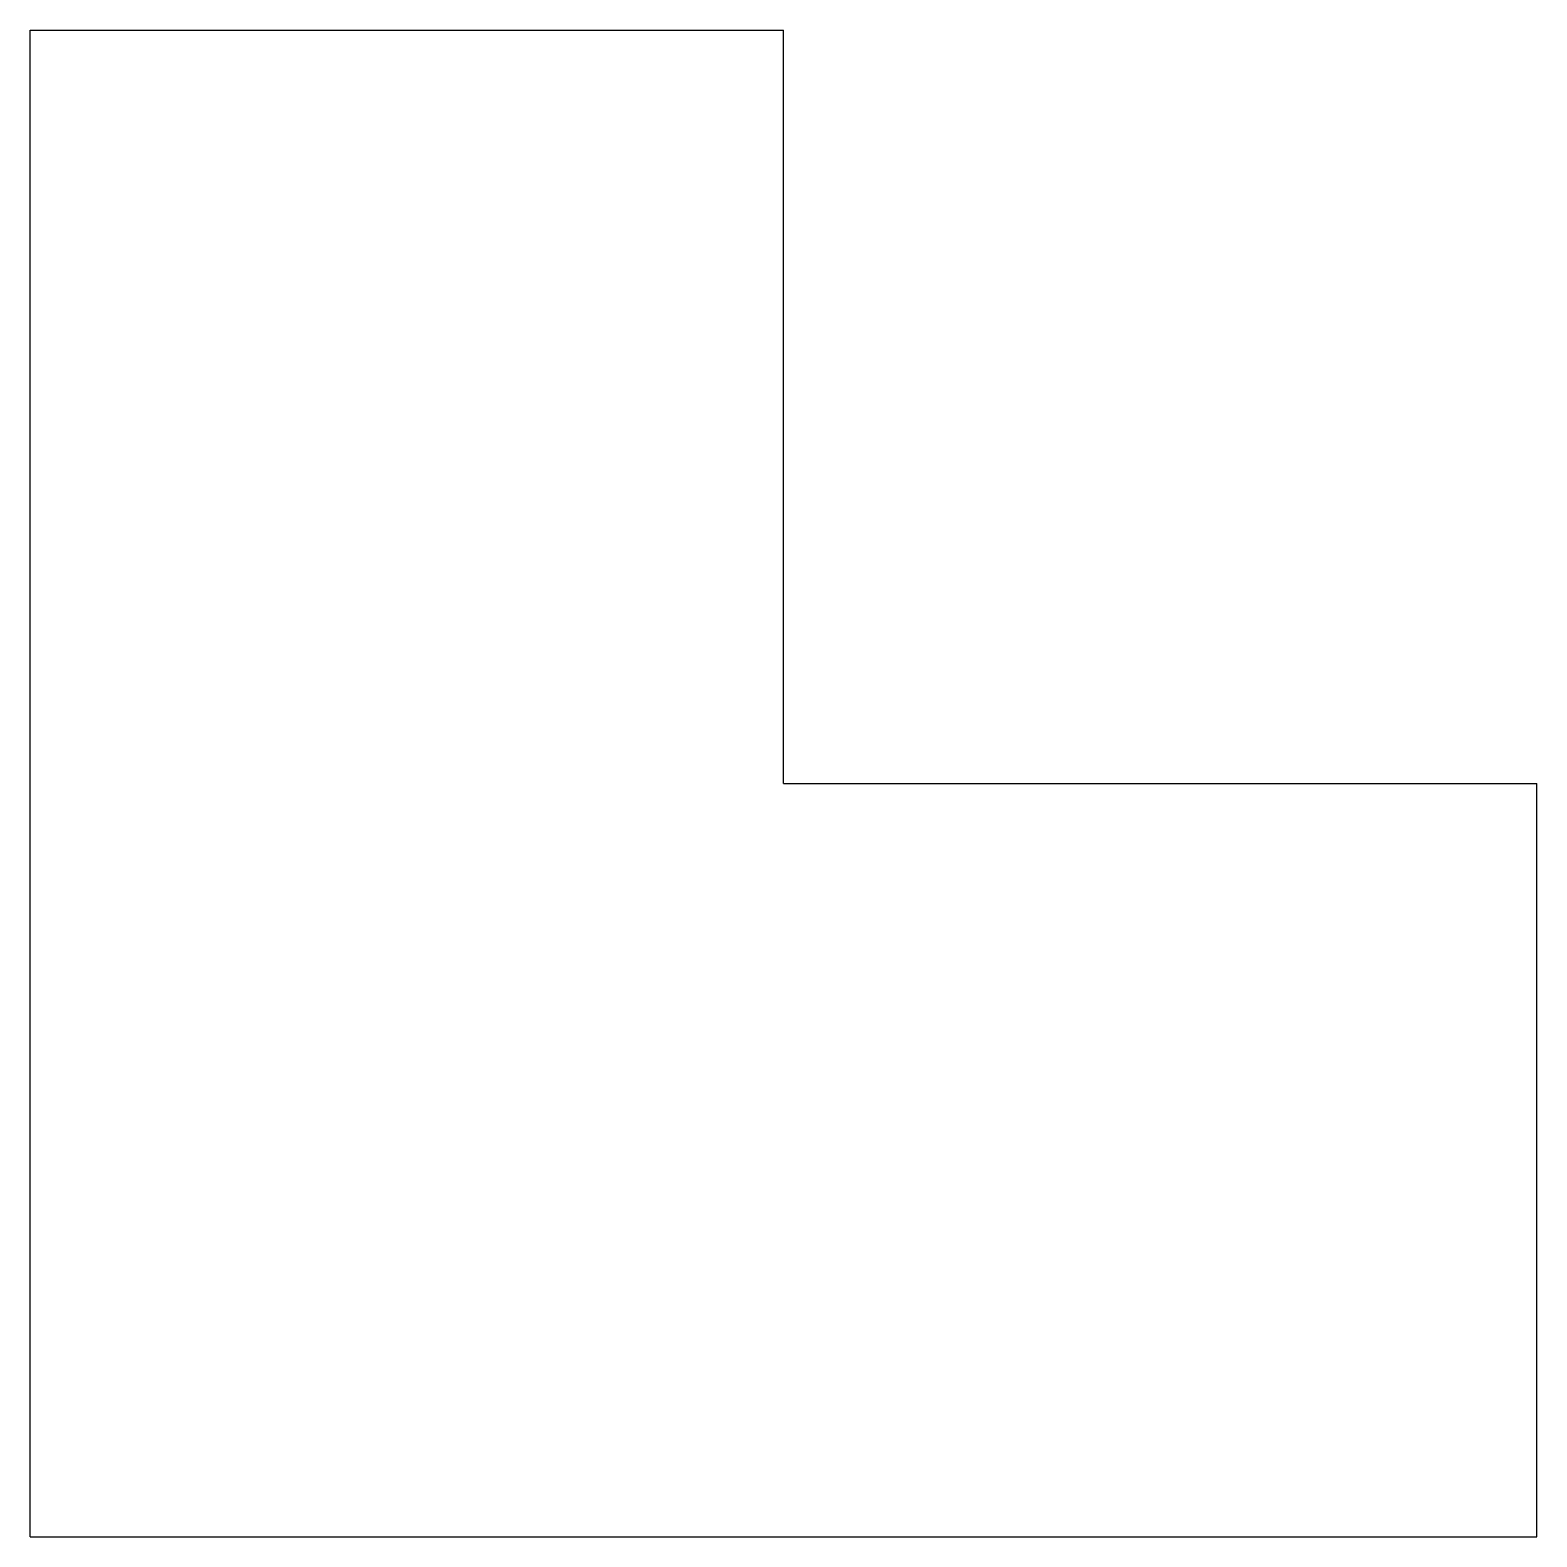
# Model space of a CAD drawing. Extents: x 120 to 136, y 100 to 116.
import ezdxf

# ---------------------------------------------------------------- set-up
doc = ezdxf.new("R2010")
doc.units = 0
doc.layers.get('0').update_dxf_attribs({"linetype": 'CONTINUOUS'})

msp = doc.modelspace()

# ---------------------------------------------------------------- linework, layer by layer
at = {"color": 54, "linetype": 'CONTINUOUS'}
for p, q in [((120, 100), (120, 116)), ((120, 116), (128, 116)), ((128, 108), (128, 116)), ((128, 108), (136, 108)), ((136, 100), (136, 108)), ((120, 100), (136, 100))]:
    msp.add_line(p, q, dxfattribs=at)

doc.saveas('drawing.dxf')
